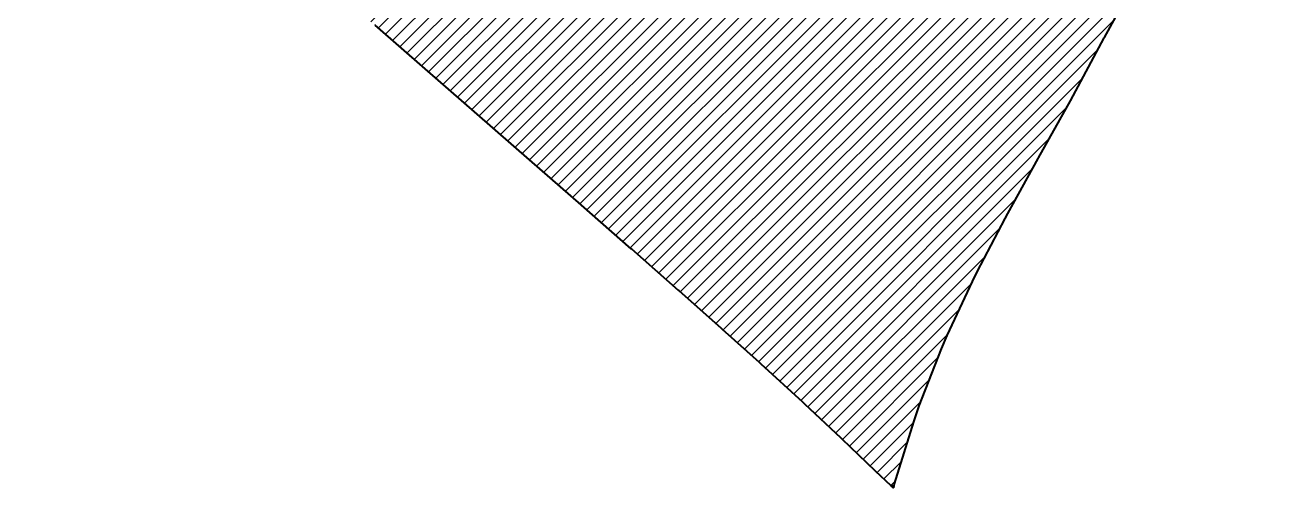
# Model space of a CAD drawing. Header units: metres. Extents: x 729569 to 733474, y 1423763 to 1426173.
# Drawn here: x 731788.47 to 731804.98, y 1424942.81 to 1424948.88 of the extents above; entities that cross this region are included whole.
import ezdxf

# ---------------------------------------------------------------- set-up
doc = ezdxf.new("R2010")
doc.units = ezdxf.units.M
for name, color, linetype in [('GREEN_AREA', 7, 'Continuous'), ('PARCEL_BORDER', 7, 'Continuous'), ('ROADS_LOCAL', 7, 'Continuous')]:
    doc.layers.add(name, color=color, linetype=linetype)

msp = doc.modelspace()

# ---------------------------------------------------------------- hatches: boundary and pattern name
at = {"layer": 'GREEN_AREA', "true_color": 0x96c896}
h = msp.add_hatch(dxfattribs=at)
h.set_pattern_fill('SOLID')
h.paths.add_polyline_path([(731799.867, 1424942.837), (731799.86, 1424942.81), (731799.831, 1424942.837), (731799.867, 1424942.837)])
at = {"layer": 'ROADS_LOCAL', "true_color": 0x999999}
h = msp.add_hatch(dxfattribs=at)
h.set_pattern_fill('SOLID')
h.paths.add_polyline_path([(731799.831, 1424942.837), (731799.628, 1424943.03), (731799.19, 1424943.447), (731799.175, 1424943.46), (731798.7, 1424943.906), (731798.672, 1424943.932), (731798.127, 1424944.432), (731798.103, 1424944.453), (731797.617, 1424944.888), (731797.606, 1424944.899), (731797.048, 1424945.393), (731797.041, 1424945.4), (731796.427, 1424945.939), (731796.422, 1424945.944), (731795.769, 1424946.517), (731795.765, 1424946.52), (731795.087, 1424947.112), (731795.084, 1424947.114), (731794.398, 1424947.712), (731793.716, 1424948.305), (731793.059, 1424948.877), (731793.055, 1424948.88), (731792.322, 1424949.514), (731792.317, 1424949.519), (731791.595, 1424950.141), (731791.591, 1424950.144), (731790.897, 1424950.74), (731790.248, 1424951.297), (731789.665, 1424951.797), (731789.167, 1424952.225), (731788.781, 1424952.559), (731788.469, 1424952.837), (731804.984, 1424952.837), (731804.733, 1424952.414), (731804.728, 1424952.405), (731804.153, 1424951.426), (731804.144, 1424951.41), (731803.588, 1424950.449), (731803.573, 1424950.423), (731803.07, 1424949.532), (731803.045, 1424949.487), (731802.627, 1424948.717), (731802.624, 1424948.711), (731802.179, 1424947.886), (731801.76, 1424947.137), (731801.755, 1424947.128), (731801.356, 1424946.407), (731801.322, 1424946.342), (731800.955, 1424945.641), (731800.895, 1424945.518), (731800.563, 1424944.807), (731800.489, 1424944.633), (731800.196, 1424943.884), (731800.124, 1424943.676), (731799.873, 1424942.862), (731799.867, 1424942.837), (731799.831, 1424942.837)])

# ---------------------------------------------------------------- linework, layer by layer
at = {"layer": 'PARCEL_BORDER', "lineweight": 40, "true_color": 0x323232}
msp.add_lwpolyline([(731803.045, 1424949.487), (731802.627, 1424948.717), (731802.624, 1424948.711), (731802.179, 1424947.886), (731801.76, 1424947.137), (731801.755, 1424947.128), (731801.356, 1424946.407), (731801.322, 1424946.342), (731800.955, 1424945.641), (731800.895, 1424945.518), (731800.563, 1424944.807), (731800.489, 1424944.633), (731800.196, 1424943.884), (731800.124, 1424943.676), (731799.873, 1424942.862), (731799.867, 1424942.837), (731799.831, 1424942.837), (731799.831, 1424942.837), (731799.628, 1424943.03), (731799.19, 1424943.447), (731799.175, 1424943.46), (731798.7, 1424943.906), (731798.672, 1424943.932), (731798.127, 1424944.432), (731798.103, 1424944.453), (731797.617, 1424944.888), (731797.606, 1424944.899), (731797.048, 1424945.393), (731797.041, 1424945.4), (731796.427, 1424945.939), (731796.422, 1424945.944), (731795.769, 1424946.517), (731795.765, 1424946.52), (731795.087, 1424947.112), (731795.084, 1424947.114), (731794.398, 1424947.712), (731793.716, 1424948.305), (731793.059, 1424948.877), (731793.055, 1424948.88)], dxfattribs=at)
at = {"layer": 'PARCEL_BORDER', "lineweight": 50, "true_color": 0x326432}
msp.add_lwpolyline([(731799.867, 1424942.837), (731799.86, 1424942.81), (731799.831, 1424942.837), (731799.867, 1424942.837)], close=True, dxfattribs=at)

doc.saveas('drawing.dxf')
